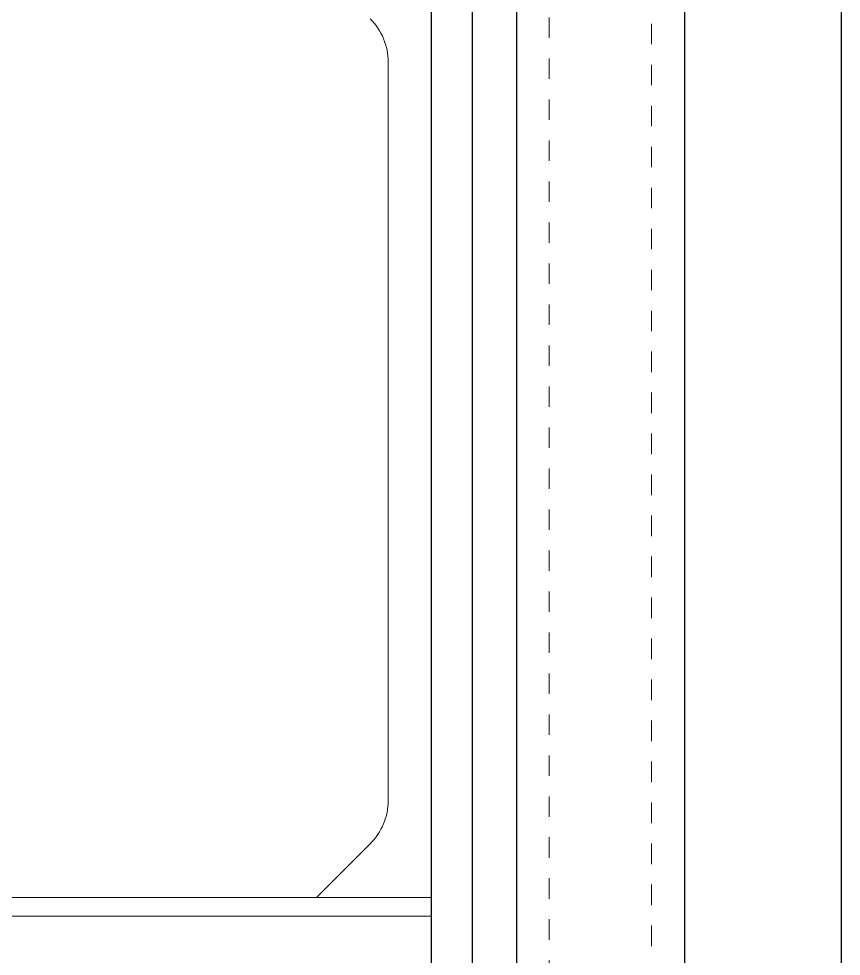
# Model space of a CAD drawing. Header units: inches. Extents: x -97.9 to -4.6, y 287.7 to 374.8.
# Drawn here: x -70.817 to -66.805, y 364.361 to 368.935 of the extents above; entities that cross this region are included whole.
import ezdxf

# ---------------------------------------------------------------- set-up
doc = ezdxf.new("R2010")
doc.units = ezdxf.units.IN
doc.header["$MEASUREMENT"] = 0
doc.linetypes.add('DASHED2', pattern=[0.375, 0.25, -0.125])
doc.layers.add('A2 Hatch', color=8, linetype='Continuous', lineweight=9)
doc.layers.add('DETAILS', color=7, linetype='Continuous', lineweight=13)

msp = doc.modelspace()

# ---------------------------------------------------------------- linework, layer by layer
at = {"color": 1}
for p, q in [((-66.8048, 373.4244), (-66.8048, 360.6671)), ((-67.5698, 373.1649), (-67.5698, 360.6671)), ((-68.3898, 372.8868), (-68.3898, 360.6671)), ((-68.8048, 370.0541), (-68.8048, 360.6671)), ((-68.6048, 369.8541), (-68.6048, 360.6671))]:
    msp.add_line(p, q, dxfattribs=at)
at = {"layer": 'A2 Hatch', "linetype": 'DASHED2', "ltscale": 0.15}
for p, q in [((-67.7298, 373.1107), (-67.7298, 360.6671)), ((-68.2298, 372.9411), (-68.2298, 360.6671))]:
    msp.add_line(p, q, dxfattribs=at)
at = {"layer": 'DETAILS', "color": 6, "lineweight": 20}
for p, q in [((-69.0148, 365.1214), (-69.0148, 368.7228)), ((-69.3648, 364.6471), (-69.1026, 364.9092)), ((-68.8048, 364.6471), (-72.8048, 364.6471)), ((-68.8048, 364.5571), (-72.8048, 364.5571))]:
    msp.add_line(p, q, dxfattribs=at)
for centre, start, end in [((-69.3148, 368.7228), 0, 45), ((-69.3148, 365.1214), 315, 0)]:
    msp.add_arc(centre, 0.3, start, end, dxfattribs=at)

doc.saveas('drawing.dxf')
